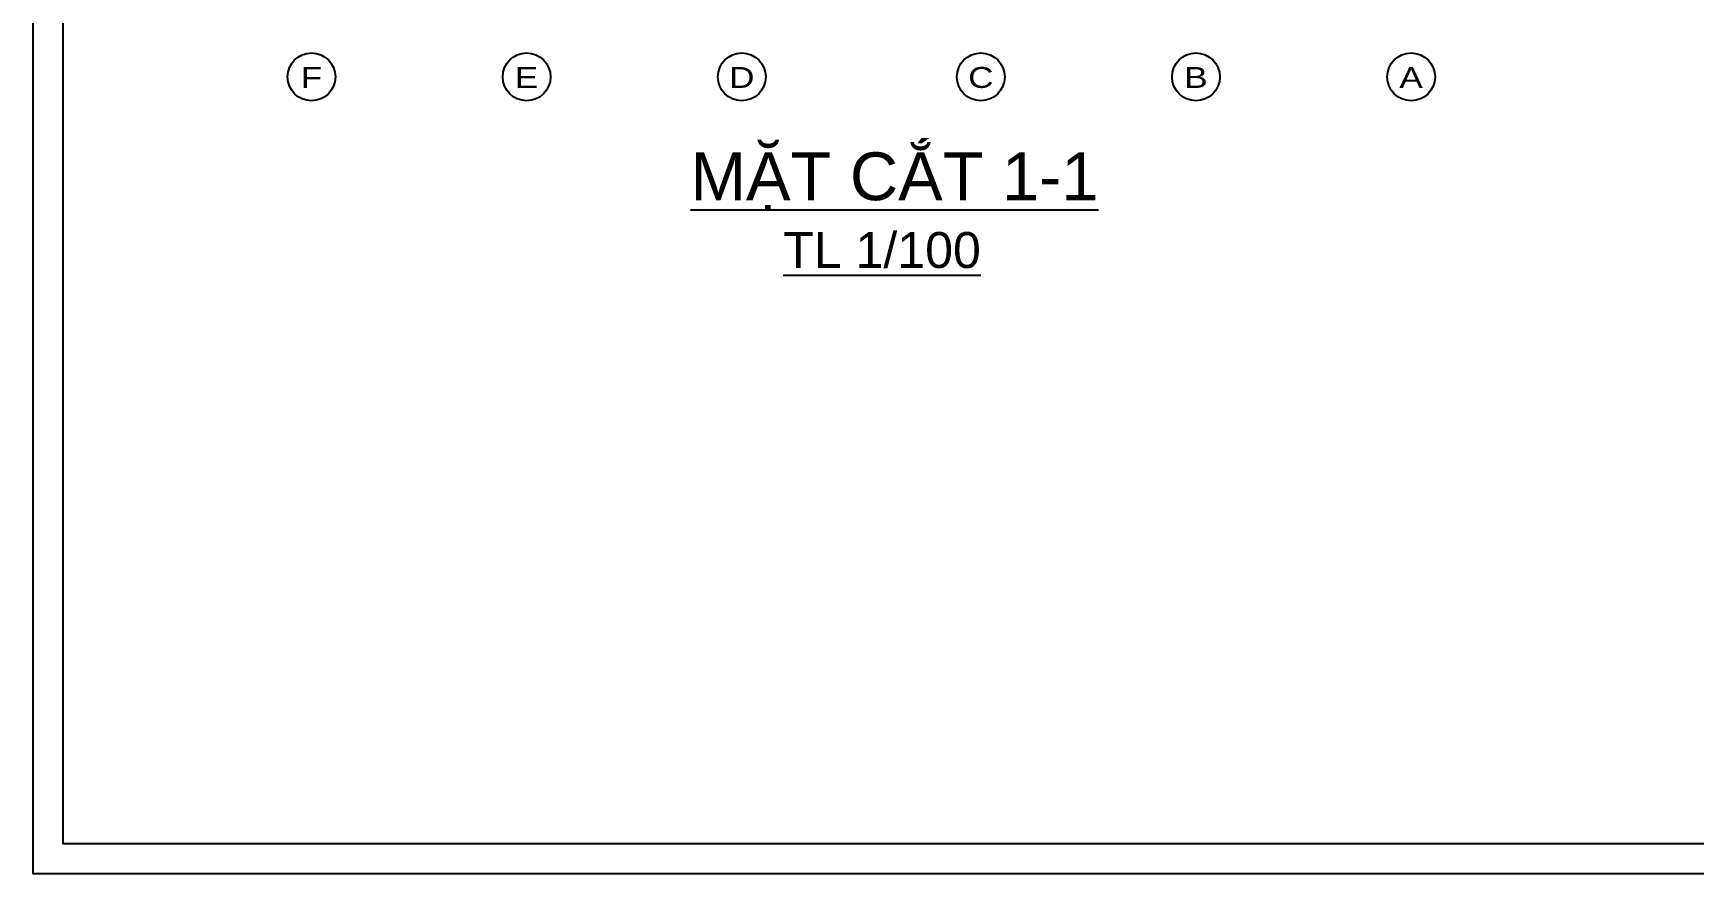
# Model space of a CAD drawing. Extents: x 5324 to 86020, y 1640 to 57560.
# Drawn here: x 5324 to 33111, y 1640 to 15702 of the extents above; entities that cross this region are included whole.
import ezdxf
from ezdxf.enums import TextEntityAlignment as Align

# ---------------------------------------------------------------- set-up
doc = ezdxf.new("R2010")
doc.units = 0
doc.layers.add('TEXT', color=7, linetype='CONTINUOUS')
doc.layers.add('TUONG', color=35, linetype='CONTINUOUS')
doc.styles.add('V', font='VHELVEN.TTF')
doc.styles.add('VN', font='VHELVEN.TTF')

msp = doc.modelspace()

# ---------------------------------------------------------------- linework, layer by layer
at = {"layer": 'TEXT', "color": 7, "linetype": 'Continuous'}
for centre in [(9980.4, 14971.5), (13580.4, 14971.5), (17180.4, 14971.5), (21180.4, 14971.5), (24780.4, 14971.5), (28380.4, 14971.5)]:
    msp.add_circle(centre, 400, dxfattribs=at)
at = {"layer": 'TUONG', "color": 3, "linetype": 'ByBlock'}
for points in [[(86019.7, 1639.6), (5323.7, 1639.6), (5323.7, 57560.3), (86019.7, 57560.3)], [(85519.7, 2139.6), (5823.7, 2139.6), (5823.7, 57060.3), (85519.7, 57060.3)]]:
    msp.add_lwpolyline(points, close=True, dxfattribs=at)

# ---------------------------------------------------------------- texts
at = {"layer": 'TEXT', "color": 7, "linetype": 'Continuous', "insert": (16320.6, 13709), "char_height": 800, "width": 12478.923, "attachment_point": 1, "style": 'V'}
msp.add_mtext('\\LMAËT CAÉT 1-1\\P\\l     \\H600;\\LTL 1/100', dxfattribs=at)
at = {"layer": 'TEXT', "color": 1, "style": 'VN', "width": 1.2}
for tag, p in [('F', (9980.4, 14787.2)), ('E', (13580.4, 14787.2)), ('D', (17180.4, 14787.2)), ('C', (21180.4, 14787.2)), ('B', (24780.4, 14787.2)), ('A', (28380.4, 14787.2))]:
    msp.add_attdef(tag, text='', height=350, dxfattribs=at).set_placement(p, align=Align.CENTER)

doc.saveas('drawing.dxf')
